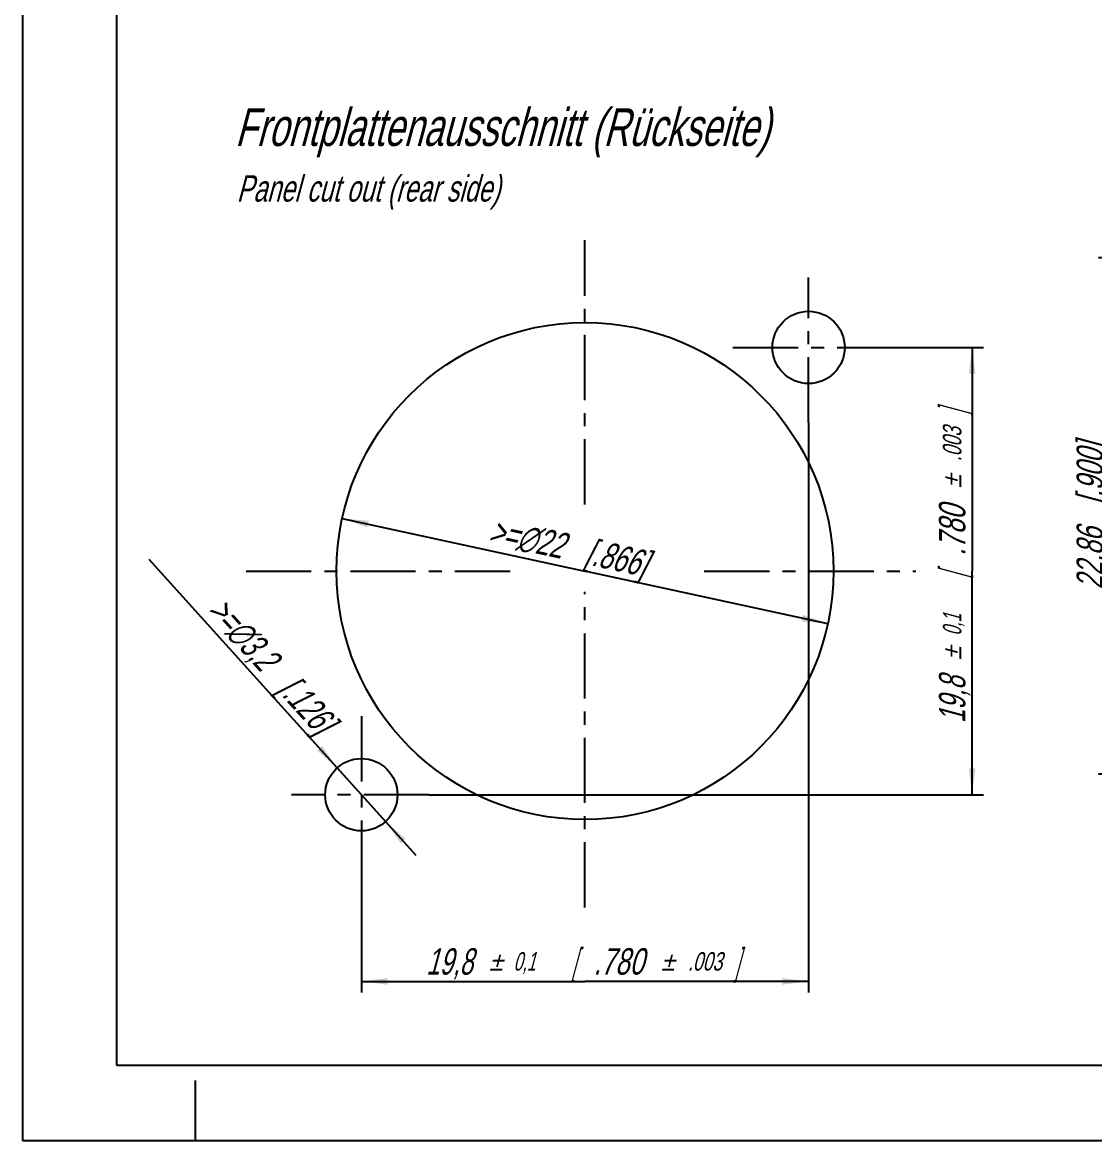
# Model space of a CAD drawing. Header units: millimetres. Extents: x 0 to 420, y -2 to 297.
# Drawn here: x 0 to 142.4, y 0 to 148.5 of the extents above; entities that cross this region are included whole.
import ezdxf
from ezdxf.enums import TextEntityAlignment as Align

# ---------------------------------------------------------------- set-up
doc = ezdxf.new("R2010")
doc.units = ezdxf.units.MM
doc.header["$LTSCALE"] = 23.1
doc.linetypes.add('CENTER', pattern=[0.6, 0.375, -0.075, 0.075, -0.075])
doc.layers.get('0').update_dxf_attribs({"linetype": 'CONTINUOUS'})
for name, color, linetype in [('3D_NOTIZEN', 7, 'CONTINUOUS'), ('DEFAULT_1', 7, 'CENTER'), ('ZEICHNUNGSBEMASSUNGEN', 7, 'CONTINUOUS')]:
    doc.layers.add(name, color=color, linetype=linetype)
doc.styles.get("Standard").update_dxf_attribs({"font": 'txt', "width": 0.7})
doc.styles.add('TEXTSTYLE_2', font='gdt', dxfattribs={"width": 0.7})
doc.dimstyles.new('DIMSTYLE_1', dxfattribs={"dimtxt": 3.5, "dimasz": 3.5, "dimexe": 1.5, "dimexo": 0, "dimgap": 0.875, "dimtad": 1, "dimdec": 4, "dimlfac": 0.333333, "dimdsep": 46, "dimtxsty": 'STANDARD', "dimblk": '_FILLED', "dimblk1": '_FILLED', "dimblk2": '_FILLED', "dimcen": 0.09, "dimclrt": 5, "dimadec": 4, "dimazin": 2, "dimtol": 1, "dimtp": 0.1, "dimtm": 0.1, "dimtfac": 1, "dimtdec": 4, "dimtofl": 0, "dimtmove": 0, "dimatfit": 3, "dimldrblk": '_FILLED', "dimfxl": 1, "dimtolj": 1, "dimarcsym": 0})
doc.dimstyles.new('DIMSTYLE_2', dxfattribs={"dimtxt": 3.5, "dimasz": 3.5, "dimexe": 1.5, "dimexo": 0, "dimtad": 1, "dimdec": 4, "dimlfac": 0.333333, "dimdsep": 46, "dimtxsty": 'STANDARD', "dimblk": '_FILLED', "dimblk1": '_FILLED', "dimblk2": '_FILLED', "dimcen": 0.09, "dimclrt": 5, "dimadec": 4, "dimazin": 2, "dimtp": 0.2, "dimtm": 0.2, "dimtfac": 1, "dimtdec": 4, "dimtmove": 0, "dimatfit": 2, "dimldrblk": '_FILLED', "dimfxl": 1, "dimtolj": 1, "dimarcsym": 0})
doc.dimstyles.new('DIMSTYLE_3', dxfattribs={"dimtxt": 3.5, "dimasz": 3.5, "dimexe": 1.5, "dimexo": 0, "dimtad": 1, "dimdec": 4, "dimlfac": 0.333333, "dimdsep": 46, "dimtxsty": 'STANDARD', "dimblk": '_FILLED', "dimblk1": '_FILLED', "dimblk2": '_FILLED', "dimcen": 0.09, "dimclrt": 5, "dimadec": 4, "dimazin": 2, "dimtp": 0.1, "dimtm": 0.1, "dimtfac": 1, "dimtdec": 4, "dimtmove": 0, "dimatfit": 2, "dimldrblk": '_FILLED', "dimfxl": 1, "dimtolj": 1, "dimarcsym": 0})
doc.dimstyles.new('DIMSTYLE_4', dxfattribs={"dimtxt": 3.5, "dimasz": 3.5, "dimexe": 1.5, "dimexo": 0, "dimgap": 0.875, "dimtad": 1, "dimdec": 4, "dimlfac": 0.333333, "dimdsep": 46, "dimtxsty": 'STANDARD', "dimblk": '_FILLED', "dimblk1": '_FILLED', "dimblk2": '_FILLED', "dimcen": 0.09, "dimclrt": 5, "dimadec": 4, "dimazin": 2, "dimtp": 0.2, "dimtm": 0.2, "dimtfac": 1, "dimtdec": 4, "dimtofl": 0, "dimtmove": 0, "dimatfit": 3, "dimldrblk": '_FILLED', "dimfxl": 1, "dimtolj": 1, "dimarcsym": 0})

# ---------------------------------------------------------------- blocks, each defined once
blk = doc.blocks.new('_FILLED')
at = {"color": 0, "linetype": 'BYBLOCK'}
blk.add_solid([(0, 0), (-1, 0.125), (-1, -0.125)], dxfattribs=at)
blk = doc.blocks.new('*D0')
at = {"layer": 'ZEICHNUNGSBEMASSUNGEN', "color": 2, "linetype": 'CONTINUOUS'}
for p, q in [((104.43, 95.37), (104.43, 19.65)), ((45.03, 33.98), (45.03, 19.65)), ((45.03, 21.15), (74.73, 21.15)), ((104.43, 21.15), (74.73, 21.15))]:
    blk.add_line(p, q, dxfattribs=at)
at = {"layer": 'ZEICHNUNGSBEMASSUNGEN', "color": 2, "linetype": 'CONTINUOUS', "xscale": 3.5, "yscale": 3.5, "zscale": 3.5, "rotation": 180}
blk.add_blockref('_FILLED', (45.03, 21.15), dxfattribs=at)
at = {"layer": 'ZEICHNUNGSBEMASSUNGEN', "color": 2, "linetype": 'CONTINUOUS', "xscale": 3.5, "yscale": 3.5, "zscale": 3.5}
blk.add_blockref('_FILLED', (104.43, 21.15), dxfattribs=at)
at = {"layer": 'ZEICHNUNGSBEMASSUNGEN', "color": 5, "linetype": 'CONTINUOUS', "oblique": 15}
for s, height, width, p in [('19,8', 3.5, 0.678571, (56.73, 22.05)), ('[', 3.5, 0.428571, (73.31, 22.05)), ('.780', 3.5, 0.732143, (79.19, 22.05)), (']', 3.5, 0.428571, (94.92, 22.05)), ('0,1', 2.45, 0.642857, (66.7, 22.58)), ('.003', 2.45, 0.714286, (90.67, 22.58))]:
    blk.add_text(s, height=height, dxfattribs=dict(at, width=width)).set_placement(p, align=Align.CENTER)
at = {"layer": 'ZEICHNUNGSBEMASSUNGEN', "color": 5, "linetype": 'CONTINUOUS', "style": 'TEXTSTYLE_2', "oblique": 15}
for p in [(62.91, 22.58), (85.74, 22.58)]:
    blk.add_text('`', height=2.45, dxfattribs=at).set_placement(p, align=Align.CENTER)
blk = doc.blocks.new('*D1')
at = {"layer": 'ZEICHNUNGSBEMASSUNGEN', "color": 2, "linetype": 'CONTINUOUS'}
for p in [(42.48, 82.62), (106.98, 68.65)]:
    blk.add_line(p, (74.73, 75.64), dxfattribs=at)
at = {"layer": 'ZEICHNUNGSBEMASSUNGEN', "color": 2, "linetype": 'CONTINUOUS', "xscale": 3.5, "yscale": 3.5, "zscale": 3.5}
for p, rotation in [((42.48, 82.62), 167.7824208085), ((106.98, 68.65), 347.7824208085)]:
    blk.add_blockref('_FILLED', p, dxfattribs=dict(at, rotation=rotation))
at = {"layer": 'ZEICHNUNGSBEMASSUNGEN', "color": 5, "linetype": 'CONTINUOUS', "insert": (72.91, 80.54), "char_height": 3.5, "width": 47.125, "attachment_point": 2, "rotation": 347.7824, "line_spacing_factor": 0.9}
blk.add_mtext('\\Q15.0;>=\\fgdt;{\\fgdt;n}\\ftxt;22{\\ftxt.shx;\\W1.000000;\\H3.500000; }[.866]', dxfattribs=at)
blk = doc.blocks.new('*D2')
at = {"layer": 'ZEICHNUNGSBEMASSUNGEN', "color": 2, "linetype": 'CONTINUOUS'}
for p, q in [((45.03, 45.94), (16.86, 77.19)), ((41.82, 49.5), (45.03, 45.94)), ((48.24, 42.37), (45.03, 45.94)), ((45.03, 45.94), (52.26, 37.91))]:
    blk.add_line(p, q, dxfattribs=at)
at = {"layer": 'ZEICHNUNGSBEMASSUNGEN', "color": 2, "linetype": 'CONTINUOUS', "xscale": 3.5, "yscale": 3.5, "zscale": 3.5}
for p, rotation in [((41.82, 49.5), 312.0219397827), ((48.24, 42.37), 132.0219397827)]:
    blk.add_blockref('_FILLED', p, dxfattribs=dict(at, rotation=rotation))
at = {"layer": 'ZEICHNUNGSBEMASSUNGEN', "color": 5, "linetype": 'CONTINUOUS', "insert": (41.84, 56.06), "char_height": 3.5, "width": 48.625, "attachment_point": 3, "rotation": 312.0222, "line_spacing_factor": 0.9}
blk.add_mtext('\\Q15.0;>=\\fgdt;{\\fgdt;n}\\ftxt;3,2{\\ftxt.shx;\\W1.000000;\\H3.500000; }[.126]', dxfattribs=at)
blk = doc.blocks.new('*D3')
at = {"layer": 'ZEICHNUNGSBEMASSUNGEN', "color": 2, "linetype": 'CONTINUOUS'}
for p, q in [((113.04, 105.34), (127.66, 105.34)), ((126.16, 105.34), (126.16, 75.64)), ((126.16, 45.94), (126.16, 75.64)), ((54, 45.94), (127.66, 45.94))]:
    blk.add_line(p, q, dxfattribs=at)
at = {"layer": 'ZEICHNUNGSBEMASSUNGEN', "color": 2, "linetype": 'CONTINUOUS', "xscale": 3.5, "yscale": 3.5, "zscale": 3.5}
for p, rotation in [((126.16, 105.34), 90), ((126.16, 45.94), 270)]:
    blk.add_blockref('_FILLED', p, dxfattribs=dict(at, rotation=rotation))
at = {"layer": 'ZEICHNUNGSBEMASSUNGEN', "color": 5, "linetype": 'CONTINUOUS', "oblique": 15}
for s, height, width, p in [(']', 3.5, 0.428571, (125.25, 96.73)), ('.003', 2.45, 0.714286, (124.72, 92.48)), ('.780', 3.5, 0.732143, (125.25, 81)), ('[', 3.5, 0.428571, (125.25, 75.12)), ('0,1', 2.45, 0.642857, (124.72, 68.51)), ('19,8', 3.5, 0.678571, (125.25, 58.54))]:
    blk.add_text(s, height=height, rotation=90, dxfattribs=dict(at, width=width)).set_placement(p, align=Align.CENTER)
at = {"layer": 'ZEICHNUNGSBEMASSUNGEN', "color": 5, "linetype": 'CONTINUOUS', "style": 'TEXTSTYLE_2', "oblique": 15}
for p in [(124.72, 87.55), (124.72, 64.72)]:
    blk.add_text('`', height=2.45, rotation=90, dxfattribs=at).set_placement(p, align=Align.CENTER)
blk = doc.blocks.new('*D11')
at = {"layer": 'ZEICHNUNGSBEMASSUNGEN', "color": 2, "linetype": 'CONTINUOUS'}
for p, q in [((175.65, 117.24), (142.94, 117.24)), ((144.44, 117.24), (144.44, 82.95)), ((144.44, 48.66), (144.44, 82.95)), ((209.12, 48.66), (142.94, 48.66))]:
    blk.add_line(p, q, dxfattribs=at)
at = {"layer": 'ZEICHNUNGSBEMASSUNGEN', "color": 2, "linetype": 'CONTINUOUS', "xscale": 3.5, "yscale": 3.5, "zscale": 3.5}
for p, rotation in [((144.44, 117.24), 90), ((144.44, 48.66), 270)]:
    blk.add_blockref('_FILLED', p, dxfattribs=dict(at, rotation=rotation))
at = {"layer": 'ZEICHNUNGSBEMASSUNGEN', "color": 5, "linetype": 'CONTINUOUS', "insert": (140.03, 82.95), "char_height": 3.5, "width": 44.625, "attachment_point": 2, "rotation": 90, "line_spacing_factor": 0.9}
blk.add_mtext('\\Q15.0;22,86{\\ftxt.shx;\\W1.000000;\\H3.500000; }[.900]', dxfattribs=at)

msp = doc.modelspace()

# ---------------------------------------------------------------- linework, layer by layer
at = {"color": 7, "linetype": 'CONTINUOUS'}
for p, q in [((0, 297), (0, 0)), ((12.5, 287), (12.5, 10)), ((12.5, 10), (410, 10)), ((23, 0), (23, 8)), ((0, 0), (420, 0))]:
    msp.add_line(p, q, dxfattribs=at)
for centre, radius in [((104.4284, 105.33502), 4.8), ((74.72784, 75.63648), 33), ((45.02853, 45.93509), 4.8)]:
    msp.add_circle(centre, radius, dxfattribs=at)
at = {"layer": 'DEFAULT_1', "color": 2, "linetype": 'CENTER'}
for p, q in [((74.72784, 84.48458), (74.72784, 119.58524)), ((104.4284, 95.36974), (104.4284, 114.62875)), ((94.38119, 105.33502), (113.04296, 105.33502)), ((29.71581, 75.63648), (64.78206, 75.63648)), ((90.56473, 75.63648), (118.67659, 75.63648)), ((74.72784, 30.97888), (74.72784, 72.87077)), ((45.02853, 56.35409), (45.02853, 33.98162)), ((53.99894, 45.93509), (35.73481, 45.93509))]:
    msp.add_line(p, q, dxfattribs=at)

# ---------------------------------------------------------------- texts
at = {"layer": '3D_NOTIZEN', "color": 5, "linetype": 'CONTINUOUS', "attachment_point": 1, "line_spacing_factor": 0.9}
for s, insert, char_height, width in [('\\Q15.0;Frontplattenausschnitt (Rückseite)', (28.2446, 137.08585), 5, 166.3214286), ('\\Q15.0;Panel cut out (rear side)', (28.46233, 128.19876), 3.5, 87.875)]:
    msp.add_mtext(s, dxfattribs=dict(at, insert=insert, char_height=char_height, width=width))

# ---------------------------------------------------------------- dimensions: what is measured, and where the dimension line sits
at = {"layer": 'ZEICHNUNGSBEMASSUNGEN', "color": 2, "linetype": 'CONTINUOUS'}
for base, p1, p2, angle, dimstyle, picture, middle in [((144.43601, 48.65585), (175.65102, 117.23573), (209.11501, 48.65585), 270, 'DIMSTYLE_4', '*D11', (144.43601, 82.94579)), ((126.15548, 105.33502), (53.99894, 45.93509), (113.04296, 105.33502), 90, 'DIMSTYLE_1', '*D3', (126.15548, 75.63506))]:
    dim = msp.add_linear_dim(base=base, p1=p1, p2=p2, angle=angle, dimstyle=dimstyle, dxfattribs=at)
    dim.commit()
    dim.dimension.update_dxf_attribs({"geometry": picture, "text_midpoint": middle, "dimtype": 160})
dim = msp.add_linear_dim(base=(104.4284, 21.14826), p1=(45.02853, 33.98162), p2=(104.4284, 95.36974), dimstyle='DIMSTYLE_1', dxfattribs=at)
dim.commit()
dim.dimension.update_dxf_attribs({"geometry": '*D0', "text_midpoint": (73.82324, 21.14826), "dimtype": 160})
for p1, p2, dimstyle, picture, middle in [((41.81532, 49.50094), (48.24174, 42.36924), 'DIMSTYLE_3', '*D2', (29.68788, 66.92674)), ((42.47525, 82.6201), (106.98042, 68.65287), 'DIMSTYLE_2', '*D1', (72.54279, 78.82702))]:
    dim = msp.add_diameter_dim_2p(p1=p1, p2=p2, text='>=%%c<>', dimstyle=dimstyle, override={"dimpost": '<>'}, dxfattribs=at)
    dim.commit()
    dim.dimension.update_dxf_attribs({"geometry": picture, "text_midpoint": middle, "dimtype": 163})

doc.saveas('drawing.dxf')
